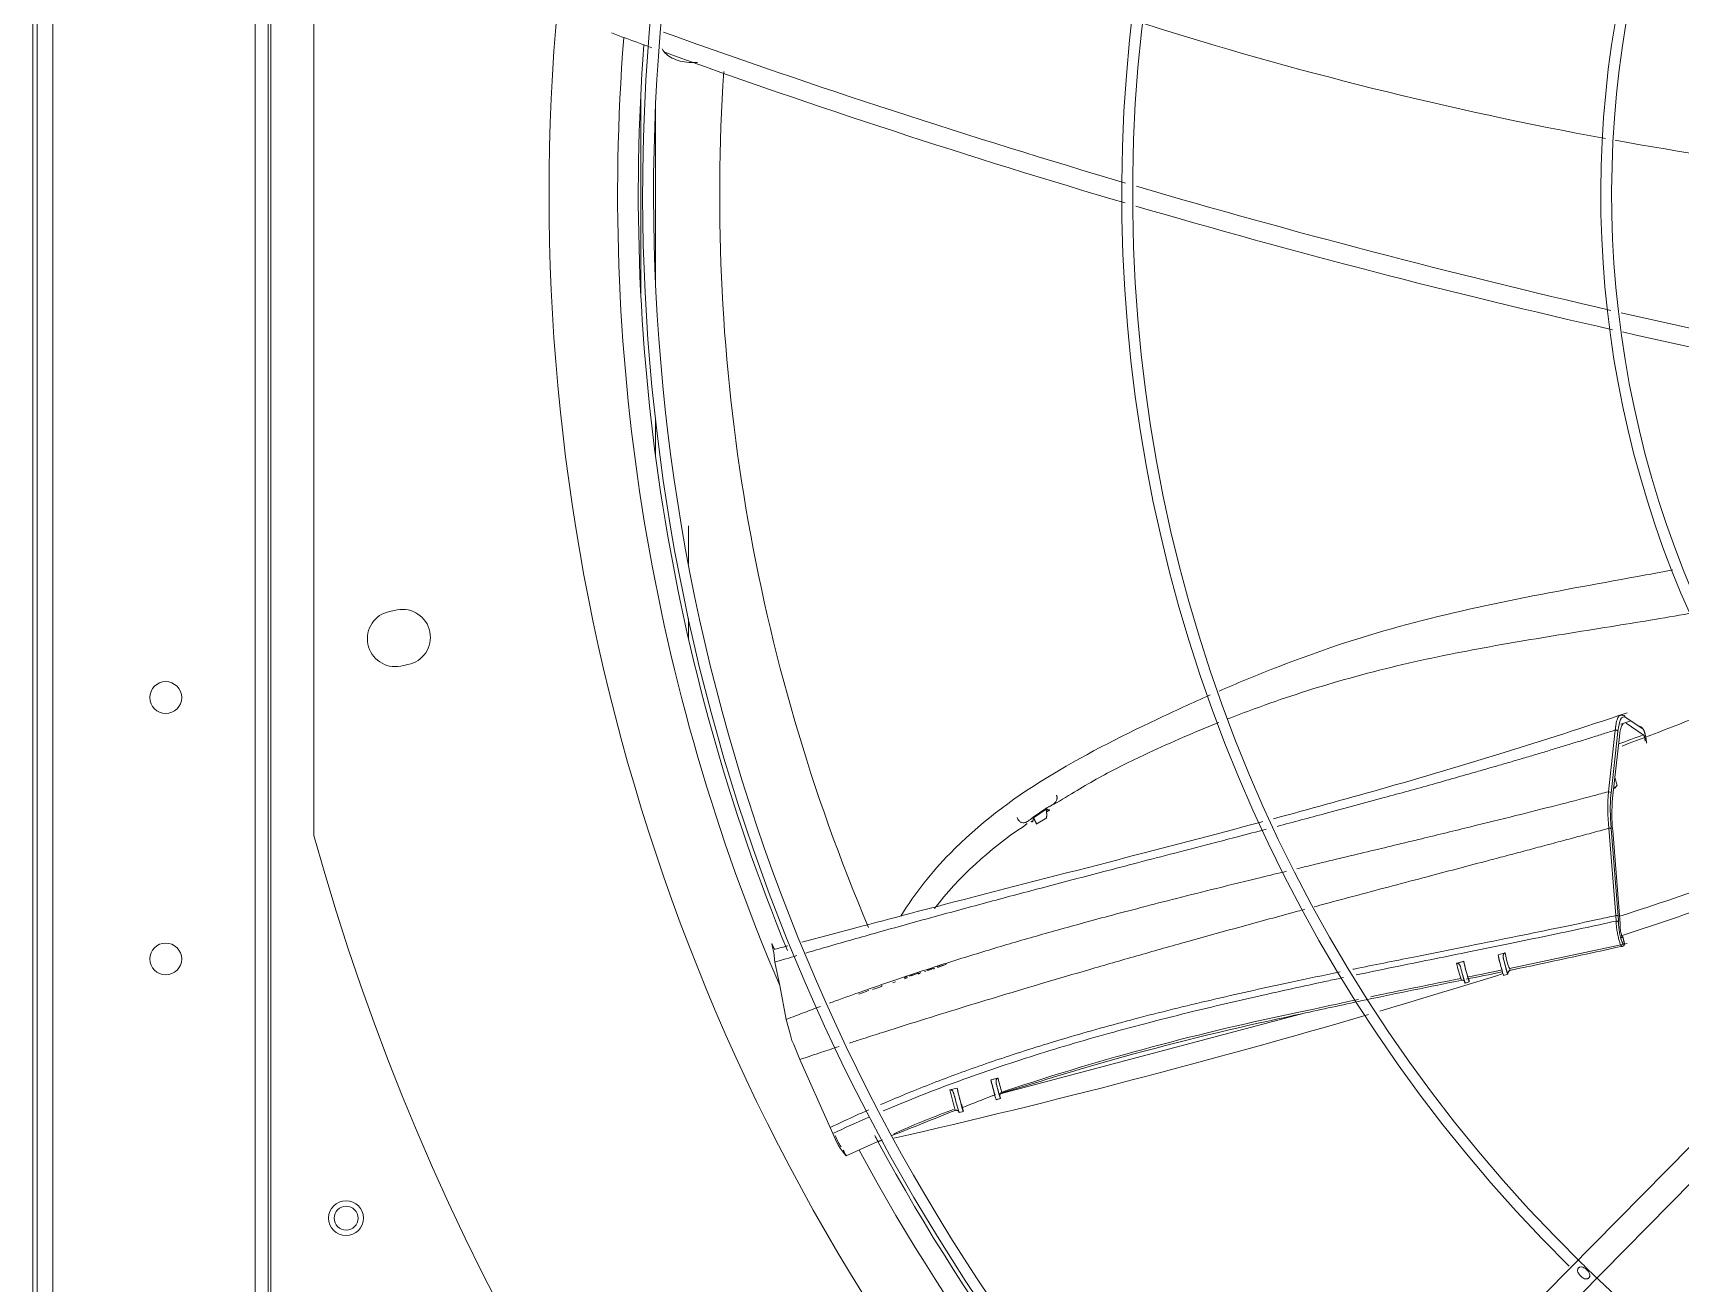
# Model space of a CAD drawing. Header units: millimetres. Extents: x 113490 to 142599, y -20467 to 115.
# Drawn here: x 123554.2 to 123932.5, y -10538.9 to -10251.9 of the extents above; entities that cross this region are included whole.
import ezdxf

# ---------------------------------------------------------------- set-up
doc = ezdxf.new("R2010")
doc.units = ezdxf.units.MM
doc.layers.add('DV3_0', color=7, linetype='Continuous')

msp = doc.modelspace()

# ---------------------------------------------------------------- linework, layer by layer
at = {"layer": 'DV3_0', "color": 7, "linetype": 'Continuous', "lineweight": 15}
for p, q in [((123554.24, -11906.49), (123554.24, -9742.49)), ((123555.24, -11906.49), (123555.24, -9742.49)), ((123605.24, -11847.85), (123605.24, -9857.26)), ((123608.24, -11847.85), (123608.24, -9857.26)), ((123618.74, -10141.82), (123618.74, -10436.16)), ((124136.2, -10303.23), (123802.6, -10641.53)), ((123803.45, -10649.21), (124141.11, -10306.79)), ((123704.75, -10373.84), (123704.75, -10365.07)), ((123637.85, -10384.38), (123636.19, -10384.72)), ((123704.75, -10390.9), (123704.75, -10386.32)), ((123638.68, -10397.27), (123640.35, -10396.94)), ((123921.13, -10409.84), (123918.84, -10410.58)), ((123919.85, -10408.98), (123923.64, -10411.54)), ((123923.97, -10413.07), (123920.04, -10410.39)), ((123923.45, -10411.22), (123923.45, -10411.22)), ((123918.54, -10413.4), (123916.96, -10427.62)), ((123917.98, -10424.66), (123917.49, -10422.83)), ((123786.82, -10429.95), (123783.93, -10431.95)), ((123788.59, -10429.06), (123789.98, -10428.25)), ((123781.6, -10434.13), (123782.57, -10433.37)), ((123783.93, -10431.95), (123784, -10432.09)), ((123784.63, -10433.58), (123787.05, -10432.1)), ((123916.98, -10435.04), (123918.7, -10456.45)), ((123723.88, -10460.96), (123724.52, -10462.29)), ((123737.72, -10458.82), (123730.81, -10460.64)), ((123893.29, -10466.66), (123920.31, -10460.98)), ((123919.67, -10460.96), (123919.3, -10459.37)), ((123724.33, -10463.02), (123724.62, -10465.21)), ((123724.62, -10462.27), (123724.52, -10462.29)), ((123727.59, -10461.49), (123726.4, -10461.81)), ((123881.82, -10465.28), (123882.79, -10465.04)), ((123882.8, -10465.09), (123881.82, -10465.28)), ((123882.8, -10465.09), (123882.79, -10465.04)), ((123890.66, -10463.53), (123892.28, -10463.08)), ((123724.62, -10465.21), (123725.71, -10470.62)), ((123754.91, -10468.6), (123754.29, -10468.8)), ((123754.36, -10469.06), (123754.98, -10468.86)), ((123754.98, -10468.86), (123754.85, -10468.4)), ((123757.13, -10467.88), (123755.47, -10468.42)), ((123757.14, -10467.93), (123755.89, -10468.34)), ((123757.47, -10467.73), (123757.13, -10467.88)), ((123757.41, -10467.81), (123757.14, -10467.93)), ((123757.6, -10467.67), (123757.41, -10467.81)), ((123757.54, -10467.99), (123757.8, -10467.84)), ((123757.8, -10467.84), (123758.04, -10467.61)), ((123758.94, -10467.32), (123759.26, -10467.37)), ((123759.98, -10466.97), (123759.49, -10467.09)), ((123759.94, -10467.08), (123759.58, -10467.16)), ((123760.21, -10466.99), (123759.94, -10467.08)), ((123760.26, -10466.88), (123759.98, -10466.97)), ((123760.55, -10466.85), (123760.21, -10466.99)), ((123760.67, -10466.71), (123760.26, -10466.88)), ((123760.74, -10466.71), (123760.55, -10466.85)), ((123760.85, -10466.57), (123760.74, -10466.71)), ((123761, -10466.82), (123761.24, -10466.59)), ((123761.9, -10466.24), (123762, -10466.35)), ((123762, -10466.35), (123762.32, -10466.4)), ((123762.41, -10466.19), (123762.24, -10466.13)), ((123762.55, -10466.12), (123762.28, -10466.14)), ((123763.05, -10466), (123762.55, -10466.12)), ((123763, -10466.11), (123762.64, -10466.19)), ((123763.28, -10466.03), (123763, -10466.11)), ((123763.32, -10465.91), (123763.05, -10466)), ((123763.61, -10465.88), (123763.28, -10466.03)), ((123763.73, -10465.75), (123763.32, -10465.91)), ((123763.8, -10465.75), (123763.61, -10465.88)), ((123763.99, -10465.59), (123763.73, -10465.75)), ((123881.13, -10465.47), (123881.82, -10465.28)), ((123891.93, -10468.26), (123892.9, -10468.01)), ((123725.71, -10470.62), (123727.23, -10478.36)), ((123743.89, -10472.55), (123745.55, -10471.99)), ((123745.55, -10471.99), (123745.89, -10471.83)), ((123745.89, -10471.83), (123746.14, -10471.63)), ((123747.01, -10471.5), (123748.67, -10470.94)), ((123748.67, -10470.94), (123749.01, -10470.79)), ((123749.01, -10470.79), (123749.25, -10470.59)), ((123751.65, -10469.95), (123752.27, -10469.74)), ((123883.09, -10470.02), (123884.06, -10469.78)), ((123845.26, -10476.66), (123847.99, -10476.07)), ((123727.23, -10478.36), (123728.13, -10481.7)), ((123846.48, -10476.85), (123776.36, -10495.45)), ((123728.13, -10481.7), (123728.46, -10483.25)), ((123728.46, -10483.25), (123728.97, -10484.15)), ((123728.97, -10484.15), (123730.34, -10487.58)), ((123730.34, -10487.58), (123737.31, -10503.2)), ((123764.79, -10494.51), (123766.44, -10494.14)), ((123774.21, -10492.27), (123775.74, -10491.88)), ((123774.21, -10492.27), (123775.86, -10491.89)), ((123776.42, -10495.2), (123777.82, -10494.7)), ((123764.99, -10499.31), (123765.65, -10499.08)), ((123767.87, -10499.39), (123767.66, -10498.6)), ((123774.63, -10495.88), (123775.09, -10495.73)), ((123775.16, -10495.74), (123774.63, -10495.88)), ((123775.44, -10496.8), (123776.41, -10496.56)), ((123775.45, -10496.77), (123776.41, -10496.53)), ((123776.41, -10496.53), (123776.32, -10496.17)), ((123766.91, -10499.73), (123766.89, -10499.64)), ((123766.91, -10499.76), (123767.88, -10499.52)), ((123737.31, -10503.2), (123737.91, -10504.57)), ((123741.01, -10509.72), (123748.28, -10506.43)), ((123749.24, -10506.1), (123749.18, -10506.02))]:
    msp.add_line(p, q, dxfattribs=at)
at = {"layer": 'DV3_0', "color": 7, "linetype": 'Continuous', "lineweight": 20}
for p, q in [((123558.84, -11903.49), (123558.84, -9745.49)), ((123608.84, -11862.07), (123608.84, -9845.59)), ((123693.84, -10312.52), (123693.84, -10265.47)), ((123697.16, -10308.64), (123697.16, -10269.34)), ((123697.16, -10348.76), (123697.16, -10340.56)), ((123916.02, -10426.11), (123917.58, -10411.96)), ((123916.62, -10426.45), (123918.19, -10412.28)), ((123786.9, -10430.09), (123784, -10432.09)), ((123917.71, -10454.54), (123916.11, -10434.5)), ((123918.24, -10454.65), (123916.64, -10434.61)), ((123917.75, -10455.8), (123917.71, -10454.54)), ((123919.67, -10461), (123919.34, -10459.58))]:
    msp.add_line(p, q, dxfattribs=at)
at = {"layer": 'DV3_0', "color": 7, "linetype": 'Continuous', "lineweight": 15}
for centre, radius in [((123584.74, -10404.49), 3.65), ((123584.74, -10464.49), 3.65), ((123626.13, -10523.99), 4), ((123626.15, -10523.99), 2.75)]:
    msp.add_circle(centre, radius, dxfattribs=at)
for centre, radius, start, end in [((124150.24, -10288.99), 477.5, 136.9802, 223.0198), ((124150.24, -10288.99), 456, 136.2282, 225.3442), ((124150.24, -10288.99), 453.5, 135.9912, 225.5589), ((124150.24, -10288.99), 343.5, 135.6595, 225.6229), ((124150.24, -10288.99), 346, 136.506, 225.3203), ((125250.25, -8898.73), 1840.9, 220.96503, 227.76772), ((124150.24, -10288.99), 236, 136.9648, 225.2631), ((124150.24, -10288.99), 233.5, 136.5342, 225.7814), ((124324, -8524.72), 1840.9, 249.75902, 250.0659), ((124348.03, -8443.29), 1921.39, 250.25788, 253.58726), ((124072.5, -9418.2), 872.25, 252.43948, 259.62023), ((124150.24, -10288.99), 457, 175.6931, 202.3224), ((124324, -8524.72), 1840.9, 250.1557, 253.62673), ((124072.5, -9418.2), 872.25, 259.76861, 265.86893), ((124348.03, -8443.29), 1921.39, 253.66402, 257.02308), ((124324, -8524.72), 1840.9, 253.70468, 257.22546), ((124348.03, -8443.29), 1921.39, 257.09501, 260.12283), ((124324, -8524.72), 1840.9, 257.29812, 260.49472), ((123637.43, -10390.99), 6.4, 101.25, 281.25), ((123639.1, -10390.66), 6.4, 281.25, 101.25), ((123614.11, -9598.83), 871.89, 290.47901, 292.33228), ((123578.74, -9495.14), 980.7, 290.2634, 290.61082), ((123776.32, -10436.47), 12.36, 31.0863, 31.8376), ((123956.03, -10431.21), 39.24, 174.7559, 185.6061), ((123829.21, -10506.14), 86.33, 123.4772, 141.9595), ((124150.24, -10288.99), 551.5, 195.4775, 254.5225), ((123319.22, -8630.77), 1919.9, 288.19223, 289.74418), ((123339.8, -8701.02), 1851.09, 288.2319, 289.91843), ((123919.18, -10461.07), 0.5, 330.9289, 12.9262), ((123905.25, -10460.88), 22.84, 190.619, 201.0388), ((123914.4, -10458.93), 24.19, 190.9795, 199.6375), ((123908.1, -10460.62), 16.01, 188.8273, 200.2081), ((123503.02, -8580.69), 1926.37, 281.69945, 282.47942), ((123339.8, -8701.02), 1851.09, 286.43453, 287.35195), ((123906.62, -10460.1), 26.05, 191.8874, 200.9495), ((123503.02, -8580.69), 1926.37, 281.38636, 281.63535), ((123735.24, -9734.57), 748.94, 281.43776, 282.05045), ((123893.61, -10467.8), 0.682, 100.6555, 179.6082), ((124185.75, -12015.93), 1576.47, 101.10452, 101.8727), ((123882.34, -10470.1), 0.775, 14.577, 74.918), ((123424, -8477.27), 2043.73, 281.93018, 282.32762), ((124185.75, -12015.93), 1576.47, 101.97651, 102.37149), ((123339.8, -8701.02), 1851.09, 282.86339, 286.35055), ((123962.64, -11050.51), 585.73, 101.56002, 108.39319), ((123627.84, -9504.34), 996.79, 282.07121, 282.67051), ((121942.22, -4404.5), 6361.01, 286.762242, 286.955844), ((123821.45, -10482.68), 57.87, 191.8004, 196.6527), ((123827.19, -10479.91), 62.39, 193.1783, 197.4298), ((123835.98, -10477.14), 63.6, 193.7672, 196.9844), ((123775.82, -10491.68), 0.217, 249.4082, 281.2988), ((123777.01, -10496.18), 0.98, 106.1831, 132.1162), ((123815.06, -10483.98), 50.66, 193.4884, 198.1214), ((124111.63, -11367.16), 934.19, 111.14595, 111.60499), ((123777.43, -10495.87), 1.15, 158.6355, 195.001), ((122641.24, -7694.95), 3021.46, 291.55519, 291.85481), ((123817.17, -10645.99), 155.68, 109.5835, 114.8149), ((123753.43, -10498.72), 16.59, 200.6412, 221.5271), ((123748.11, -10501.73), 10.18, 198.7545, 215.5358), ((124150.24, -10288.99), 457, 208.4298, 225.4011), ((124150.24, -10288.99), 464.96, 208.158, 208.3412), ((124150.24, -10288.99), 343.5, 225.9212, 315.6512), ((124150.24, -10288.99), 343.5, 225.6229, 225.9212)]:
    msp.add_arc(centre, radius, start, end, dxfattribs=at)
at = {"layer": 'DV3_0', "color": 7, "linetype": 'Continuous', "lineweight": 20}
for centre, radius, start, end in [((124150.24, -10288.99), 461.75, 175.5375, 203.1631), ((124141.56, -10289.32), 429.63, 176.1966, 203.0131), ((123961.26, -10429.81), 45.39, 175.3182, 185.9265), ((123898.38, -10456.28), 19.93, 0.7189, 4.7029), ((123929.95, -10455.44), 39.1, 193.4878, 198.6422), ((123915.8, -10458.61), 34.61, 193.3187, 199.0477), ((123908.1, -10460.62), 16.01, 200.2081, 203.8309), ((124792.95, -14954.12), 4576.28, 101.47805, 101.75882), ((123986.85, -11152.32), 689.87, 102.60617, 105.9473), ((123816.93, -10482.88), 42.73, 194.0223, 198.1249), ((123831.62, -10479.05), 57.22, 192.9705, 196.4331), ((124148.82, -10290.4), 455.08, 208.1401, 208.34), ((124150.24, -10288.99), 461.75, 208.3699, 225.4011)]:
    msp.add_arc(centre, radius, start, end, dxfattribs=at)
for centre, major_axis, ratio, start_param, end_param in [((123917.71, -10412.35), (-0.498, 0.049), 0.805706, 3.450205, 5.061922), ((123921.94, -10425.51), (2.47, -16.6), 0.179754, 3.019318, 3.763452), ((123919.37, -10409.06), (-0.218, -0.45), 0.976139, 2.165143, 3.931409), ((123923.02, -10406.26), (0.83, -5.36), 0.179908, -0.200081, -0.039458), ((123916.13, -10426.52), (-0.496, 0.063), 0.833159, 3.472934, 5.046604), ((123917.76, -10454.72), (-0.498, -0.04), 0.37387, 3.336805, 4.768335), ((123917.82, -10456.11), (-0.5, -0.005), 0.617283, 3.372309, 4.844377), ((123919.18, -10461.07), (-0.437, 0.243), 0.958352, 3.141576, 3.823082), ((123919.18, -10461.07), (-0.487, -0.112), 0.366919, 2.946969, 3.140847), ((123882.44, -10470.03), (0.698, 0.05), 0.984426, 1.359553, 1.70257)]:
    msp.add_ellipse(centre, major_axis=major_axis, ratio=ratio, start_param=start_param, end_param=end_param, dxfattribs=at)
at = {"layer": 'DV3_0', "color": 7, "linetype": 'Continuous', "lineweight": 15}
for centre, major_axis, ratio, start_param, end_param in [((123923.16, -10411.62), (-0.319, -0.385), 0.964026, 2.39814, 4.055708), ((122638.16, -10939.67), (1052.8, 567.59), 0.529579, -0.151955, -0.148725), ((123919.18, -10461.07), (-0.437, 0.243), 0.958352, 2.27676, 3.141576), ((123883.32, -10466.87), (-0.74, 2.91), 0.031385, 0.880663, 3.86689), ((123891.19, -10465.35), (-0.74, 2.91), 0.031385, 0.886622, 3.141596), ((123892.16, -10465.11), (-0.74, 2.91), 0.031385, 1.37262, 3.36681), ((123882.36, -10467.12), (-0.74, 2.91), 0.031385, 1.377637, 3.141593), ((123767.07, -10496.32), (-0.81, 3.2), 0.031385, 0.813261, 3.41258), ((123774.7, -10493.89), (-0.74, 2.91), 0.031385, 0.97146, 3.141593), ((123775.67, -10493.65), (-0.74, 2.91), 0.031385, 1.418641, 3.277547), ((123766.1, -10496.56), (-0.81, 3.2), 0.031385, 1.319686, 3.141593)]:
    msp.add_ellipse(centre, major_axis=major_axis, ratio=ratio, start_param=start_param, end_param=end_param, dxfattribs=at)
for points, knots in [([(123706.85, -10258.71), (123706.21, -10258.76), (123705.57, -10258.76), (123703.5, -10258.61), (123702.14, -10258.26), (123699.94, -10257.17), (123699.1, -10256.42), (123698.71, -10255.59)], [0.3920382, 0.3920382, 0.3920382, 0.3920382, 0.5, 0.5, 0.75, 0.75, 1, 1, 1, 1]), ([(123930.81, -10375.21), (123928.72, -10375.6), (123926.64, -10375.98), (123914.59, -10378.17), (123904.71, -10379.94), (123885.18, -10383.88), (123875.56, -10386.04), (123856.8, -10391.32), (123847.68, -10394.47), (123834.67, -10399.59), (123830.63, -10401.26), (123826.63, -10403)], [0.0988758, 0.0988758, 0.0988758, 0.0988758, 0.125, 0.125, 0.25, 0.25, 0.375, 0.375, 0.5, 0.5, 0.5569003, 0.5569003, 0.5569003, 0.5569003]), ([(123828.56, -10409.41), (123830.58, -10408.62), (123838.98, -10405.44), (123854.51, -10400.34), (123875.31, -10395.23), (123896.65, -10391.37), (123916.6, -10388.2), (123929.74, -10386.07), (123935.58, -10385.01)], [0.2428611, 0.2428611, 0.2428611, 0.2428611, 0.2795611, 0.3948142, 0.5195556, 0.6421753, 0.7617357, 0.8637565, 0.8637565, 0.8637565, 0.8637565]), ([(123824.59, -10403.9), (123820.48, -10405.71), (123816.4, -10407.58), (123803.63, -10413.63), (123794.98, -10417.98), (123778.82, -10427.96), (123771.3, -10433.6), (123760.6, -10444.6), (123756.8, -10449.37), (123753.54, -10454.66)], [0.5665409, 0.5665409, 0.5665409, 0.5665409, 0.625, 0.625, 0.75, 0.75, 0.875, 0.875, 0.9567536, 0.9567536, 0.9567536, 0.9567536]), ([(123920.28, -10408.01), (123909.96, -10411.42), (123892.49, -10417.17), (123864.86, -10425.26), (123847.2, -10430.13), (123839.12, -10432.31)], [0, 0, 0, 0, 0.1564497, 0.3139341, 0.4468591, 0.4468591, 0.4468591, 0.4468591]), ([(123789.98, -10428.25), (123793.72, -10425.96), (123799.86, -10422.23), (123809.65, -10417.5), (123818.4, -10413.55), (123823.81, -10411.3), (123826.56, -10410.2)], [0, 0, 0, 0, 0.0674341, 0.1313492, 0.1805317, 0.2307038, 0.2307038, 0.2307038, 0.2307038]), ([(123919.58, -10410.36), (123919.56, -10410.37), (123919.47, -10410.41), (123919.3, -10410.55), (123919.1, -10410.86), (123918.92, -10411.31), (123918.79, -10411.75), (123918.71, -10412.16), (123918.65, -10412.47), (123918.59, -10412.89), (123918.56, -10413.22), (123918.54, -10413.4)], [0.2206589, 0.2206589, 0.2206589, 0.2206589, 0.2457421, 0.3663177, 0.4945423, 0.6134411, 0.7461812, 0.7911285, 0.8485935, 0.918337, 1, 1, 1, 1]), ([(123918.7, -10408.55), (123918.72, -10408.54), (123918.8, -10408.51), (123918.92, -10408.5), (123919.06, -10408.52), (123919.16, -10408.57), (123919.21, -10408.59)], [0.7789943, 0.7789943, 0.7789943, 0.7789943, 0.8174029, 0.8795263, 0.9404048, 1, 1, 1, 1]), ([(123923.81, -10411.62), (123923.83, -10411.63), (123923.88, -10411.64), (123923.95, -10411.7), (123924.02, -10411.8), (123924.08, -10411.92), (123924.15, -10412.06), (123924.21, -10412.2), (123924.26, -10412.35), (123924.3, -10412.5), (123924.35, -10412.64), (123924.39, -10412.78), (123924.43, -10412.94), (123924.47, -10413.13), (123924.52, -10413.34), (123924.57, -10413.59), (123924.61, -10413.85), (123924.66, -10414.12), (123924.7, -10414.38), (123924.73, -10414.66), (123924.75, -10414.84), (123924.76, -10414.94)], [0, 0, 0, 0, 0.070656, 0.138985, 0.205034, 0.267514, 0.324952, 0.376491, 0.422024, 0.462559, 0.49991, 0.536192, 0.5739, 0.615856, 0.664062, 0.718193, 0.775155, 0.831278, 0.884322, 0.938551, 1, 1, 1, 1]), ([(123924.45, -10414.52), (123924.44, -10414.47), (123924.43, -10414.37), (123924.41, -10414.23), (123924.39, -10414.08), (123924.37, -10413.95), (123924.34, -10413.77), (123924.29, -10413.57), (123924.23, -10413.35), (123924.18, -10413.22), (123924.13, -10413.13), (123924.1, -10413.08), (123924.06, -10413.05), (123924.03, -10413.03), (123924, -10413.04), (123923.98, -10413.06), (123923.97, -10413.07)], [0, 0, 0, 0, 0.061484, 0.120759, 0.17791, 0.233099, 0.286578, 0.387652, 0.494958, 0.599985, 0.656741, 0.717347, 0.789284, 0.851454, 0.928238, 1, 1, 1, 1]), ([(123789.28, -10426.89), (123789.3, -10426.94), (123789.32, -10427.03), (123789.35, -10427.16), (123789.38, -10427.29), (123789.39, -10427.41), (123789.39, -10427.53), (123789.39, -10427.64), (123789.38, -10427.8), (123789.33, -10428.01), (123789.19, -10428.3), (123788.94, -10428.63), (123788.53, -10428.99), (123788.11, -10429.26), (123787.74, -10429.46), (123787.48, -10429.59), (123787.27, -10429.69), (123787.11, -10429.77), (123787.03, -10429.81), (123786.96, -10429.85), (123786.88, -10429.9), (123786.84, -10429.93), (123786.82, -10429.95)], [0, 0, 0, 0, 0.032328, 0.063073, 0.092245, 0.119888, 0.146068, 0.170876, 0.194414, 0.256978, 0.319523, 0.419318, 0.545451, 0.702088, 0.765789, 0.831971, 0.904287, 0.924636, 0.944337, 0.963782, 0.98257, 1, 1, 1, 1]), ([(123917.96, -10424.58), (123917.98, -10424.67), (123917.9, -10424.83), (123917.62, -10425.03), (123917.43, -10425.1), (123917.32, -10425.14)], [0.5009267, 0.5009267, 0.5009267, 0.5009267, 0.7479007, 0.8535179, 1, 1, 1, 1]), ([(123917.34, -10425.1), (123917.37, -10425.09), (123917.44, -10425.07), (123917.53, -10425.07), (123917.58, -10425.09), (123917.61, -10425.11), (123917.62, -10425.13), (123917.63, -10425.16), (123917.61, -10425.19), (123917.58, -10425.24), (123917.5, -10425.29), (123917.43, -10425.32), (123917.4, -10425.33)], [0, 0, 0, 0, 0.124634, 0.249634, 0.374563, 0.424786, 0.500012, 0.562745, 0.625486, 0.750415, 0.875412, 1, 1, 1, 1]), ([(123786.9, -10430.09), (123786.91, -10430.16), (123786.93, -10430.31), (123786.96, -10430.52), (123786.98, -10430.73), (123787, -10430.92), (123787.02, -10431.11), (123787.03, -10431.29), (123787.03, -10431.46), (123787.03, -10431.61), (123787.02, -10431.75), (123787, -10431.88), (123786.98, -10431.99), (123786.95, -10432.08), (123786.91, -10432.16), (123786.86, -10432.22), (123786.82, -10432.24), (123786.8, -10432.25)], [0, 0, 0, 0, 0.0319985, 0.0644103, 0.0972083, 0.1303695, 0.1638756, 0.1977141, 0.2318782, 0.2663682, 0.3011914, 0.3363627, 0.3719057, 0.4078521, 0.444243, 0.4811279, 0.5185658, 0.5185658, 0.5185658, 0.5185658]), ([(123787.51, -10430.17), (123787.55, -10430.21), (123787.61, -10430.29), (123787.65, -10430.41), (123787.6, -10430.44), (123787.46, -10430.37), (123787.32, -10430.27), (123787.17, -10430.15), (123787.05, -10430.07), (123786.98, -10430.05), (123786.93, -10430.06), (123786.91, -10430.08), (123786.9, -10430.09)], [0, 0, 0, 0, 0.126378, 0.21914, 0.466092, 0.602057, 0.745168, 0.891066, 0.957479, 0.981985, 0.99081, 1, 1, 1, 1]), ([(123787.51, -10430.17), (123787.51, -10430.2), (123787.5, -10430.26), (123787.48, -10430.34), (123787.46, -10430.4), (123787.43, -10430.46), (123787.4, -10430.51), (123787.37, -10430.55), (123787.33, -10430.58), (123787.29, -10430.6), (123787.25, -10430.61), (123787.2, -10430.62), (123787.15, -10430.61), (123787.1, -10430.6), (123787.04, -10430.57), (123786.99, -10430.55), (123786.96, -10430.53)], [0, 0, 0, 0, 0.0396478, 0.0788683, 0.1176969, 0.1561688, 0.1943187, 0.232181, 0.2697894, 0.3071769, 0.3443762, 0.3814187, 0.4183352, 0.4551558, 0.4919094, 0.5415641, 0.5415641, 0.5415641, 0.5415641]), ([(123836.61, -10432.98), (123835.79, -10433.21), (123823.99, -10436.37), (123799.71, -10442.7), (123766.78, -10451.09), (123747.15, -10456.31), (123737.72, -10458.82)], [0.4606216, 0.4606216, 0.4606216, 0.4606216, 0.474258, 0.6546603, 0.8594124, 1, 1, 1, 1]), ([(123783.93, -10431.95), (123783.87, -10431.99), (123783.72, -10432.1), (123783.42, -10432.34), (123783.05, -10432.65), (123782.51, -10433.01), (123781.9, -10433.31), (123781.19, -10433.26), (123780.57, -10432.79), (123780.35, -10432.3), (123780.22, -10432)], [0, 0, 0, 0, 0.04318, 0.110156, 0.237581, 0.354066, 0.528948, 0.673893, 0.807982, 1, 1, 1, 1]), ([(123784, -10432.09), (123783.99, -10432.1), (123783.96, -10432.14), (123783.95, -10432.19), (123783.93, -10432.27), (123783.92, -10432.36), (123783.9, -10432.49), (123783.88, -10432.67), (123783.82, -10432.85), (123783.73, -10433.02), (123783.57, -10433.1), (123783.48, -10432.94), (123783.44, -10432.87)], [0, 0, 0, 0, 0.012152, 0.036167, 0.072819, 0.121928, 0.182541, 0.276734, 0.444448, 0.565014, 0.79299, 1, 1, 1, 1]), ([(123783.44, -10432.87), (123783.44, -10432.87), (123783.45, -10432.89), (123783.47, -10432.92), (123783.49, -10432.94), (123783.51, -10432.97), (123783.52, -10432.99), (123783.53, -10432.99)], [0, 0, 0, 0, 0.0162808, 0.0362064, 0.0597339, 0.0868175, 0.1174109, 0.1174109, 0.1174109, 0.1174109]), ([(123784, -10432.09), (123784.02, -10432.15), (123784.08, -10432.27), (123784.16, -10432.43), (123784.23, -10432.58), (123784.3, -10432.72), (123784.36, -10432.84), (123784.42, -10432.96), (123784.48, -10433.07), (123784.53, -10433.16), (123784.57, -10433.24), (123784.61, -10433.31), (123784.65, -10433.37), (123784.68, -10433.42), (123784.71, -10433.45), (123784.73, -10433.48), (123784.75, -10433.49), (123784.76, -10433.49), (123784.77, -10433.49), (123784.77, -10433.49)], [0, 0, 0, 0, 0.0318903, 0.0633931, 0.0945091, 0.1252398, 0.1555879, 0.1855574, 0.2151535, 0.2443828, 0.2732533, 0.3017752, 0.3299622, 0.3578293, 0.3853906, 0.4126604, 0.4396522, 0.4663794, 0.4748855, 0.4748855, 0.4748855, 0.4748855]), ([(123918.7, -10456.45), (123918.69, -10456.47), (123918.69, -10456.52), (123918.68, -10456.6), (123918.67, -10456.7), (123918.67, -10456.87), (123918.68, -10457.07), (123918.69, -10457.33), (123918.72, -10457.59), (123918.77, -10457.96), (123918.85, -10458.42), (123918.97, -10458.92), (123919.08, -10459.24), (123919.17, -10459.43), (123919.22, -10459.51), (123919.26, -10459.55), (123919.29, -10459.57), (123919.32, -10459.58), (123919.34, -10459.58), (123919.34, -10459.58)], [0, 0, 0, 0, 0.024695, 0.053782, 0.087879, 0.127694, 0.203988, 0.253847, 0.318526, 0.37839, 0.501334, 0.62403, 0.747508, 0.806312, 0.8729, 0.899948, 0.936287, 0.974327, 1, 1, 1, 1]), ([(123919.34, -10459.58), (123919.35, -10459.57), (123919.35, -10459.57), (123919.35, -10459.57), (123919.33, -10459.56), (123919.3, -10459.55), (123919.23, -10459.54), (123919.15, -10459.53), (123919.05, -10459.54), (123918.95, -10459.55), (123918.88, -10459.56), (123918.84, -10459.57)], [0, 0, 0, 0, 0.087092, 0.172213, 0.257026, 0.380631, 0.50268, 0.627614, 0.750237, 0.875771, 1, 1, 1, 1]), ([(123891.93, -10464.56), (123891.91, -10464.51), (123891.89, -10464.41), (123891.86, -10464.26), (123891.85, -10464.13), (123891.83, -10464), (123891.83, -10463.83), (123891.84, -10463.65), (123891.9, -10463.45), (123891.97, -10463.3), (123892.07, -10463.19), (123892.17, -10463.12), (123892.24, -10463.09), (123892.28, -10463.08)], [0, 0, 0, 0, 0.088851, 0.173568, 0.254282, 0.331144, 0.404329, 0.55088, 0.680167, 0.780153, 0.868435, 0.936175, 1, 1, 1, 1]), ([(123919.29, -10461.55), (123919.28, -10461.56), (123919.27, -10461.59), (123919.24, -10461.62), (123919.22, -10461.64), (123919.2, -10461.66), (123919.17, -10461.67), (123919.15, -10461.67), (123919.1, -10461.65), (123919.02, -10461.6), (123918.94, -10461.49), (123918.91, -10461.42)], [0, 0, 0, 0, 0.0206902, 0.0405381, 0.0595432, 0.0777058, 0.0950265, 0.1115061, 0.1271451, 0.1930185, 0.2534069, 0.2534069, 0.2534069, 0.2534069]), ([(123881.13, -10465.47), (123881.15, -10465.46), (123881.19, -10465.45), (123881.25, -10465.45), (123881.3, -10465.45), (123881.39, -10465.46), (123881.51, -10465.5), (123881.64, -10465.6), (123881.78, -10465.74), (123881.89, -10465.92), (123881.98, -10466.12), (123882.06, -10466.34), (123882.1, -10466.5), (123882.12, -10466.58)], [0, 0, 0, 0, 0.032379, 0.064877, 0.098196, 0.132989, 0.220633, 0.319533, 0.44843, 0.594641, 0.718998, 0.853852, 1, 1, 1, 1]), ([(123893.48, -10467.08), (123893.46, -10467.08), (123893.42, -10467.09), (123893.35, -10467.12), (123893.2, -10467.2), (123893.07, -10467.35), (123892.98, -10467.52), (123892.93, -10467.66), (123892.91, -10467.77), (123892.9, -10467.87), (123892.9, -10467.91), (123892.9, -10467.94)], [0, 0, 0, 0, 0.0308, 0.062191, 0.13033, 0.312414, 0.440895, 0.587725, 0.713605, 0.850761, 1, 1, 1, 1]), ([(123764.79, -10494.51), (123764.81, -10494.51), (123764.85, -10494.5), (123764.91, -10494.5), (123764.97, -10494.51), (123765.06, -10494.53), (123765.17, -10494.58), (123765.31, -10494.69), (123765.44, -10494.85), (123765.55, -10495.05), (123765.65, -10495.28), (123765.73, -10495.52), (123765.78, -10495.7), (123765.8, -10495.79)], [0, 0, 0, 0, 0.029358, 0.059261, 0.090527, 0.123873, 0.209457, 0.309205, 0.438254, 0.585956, 0.712395, 0.850229, 1, 1, 1, 1]), ([(123775.47, -10493.23), (123775.46, -10493.18), (123775.43, -10493.08), (123775.41, -10492.94), (123775.39, -10492.8), (123775.39, -10492.64), (123775.4, -10492.46), (123775.43, -10492.28), (123775.49, -10492.14), (123775.57, -10492.03), (123775.65, -10491.94), (123775.71, -10491.9), (123775.74, -10491.88)], [0, 0, 0, 0, 0.101988, 0.199112, 0.29162, 0.379801, 0.524136, 0.654838, 0.75935, 0.85428, 0.929517, 1, 1, 1, 1]), ([(123766, -10499.26), (123766.02, -10499.25), (123766.05, -10499.24), (123766.11, -10499.23), (123766.16, -10499.22), (123766.24, -10499.22), (123766.34, -10499.23), (123766.51, -10499.27), (123766.67, -10499.37), (123766.79, -10499.49), (123766.85, -10499.58), (123766.87, -10499.62), (123766.89, -10499.64)], [0, 0, 0, 0, 0.050319, 0.100915, 0.151856, 0.203202, 0.306476, 0.420612, 0.688125, 0.841016, 0.929395, 1, 1, 1, 1]), ([(123748.28, -10506.43), (123748.31, -10506.42), (123748.38, -10506.39), (123748.47, -10506.36), (123748.56, -10506.32), (123748.68, -10506.28), (123748.82, -10506.23), (123748.97, -10506.19), (123749.1, -10506.15), (123749.19, -10506.13), (123749.23, -10506.11), (123749.24, -10506.1), (123749.24, -10506.1), (123749.24, -10506.1)], [0, 0, 0, 0, 0.062517, 0.125211, 0.188491, 0.252013, 0.379928, 0.50779, 0.633992, 0.757648, 0.879107, 0.939522, 1, 1, 1, 1]), ([(123911.51, -10537.71), (123911.47, -10537.75), (123911.38, -10537.84), (123911.14, -10537.95), (123910.74, -10537.99), (123910.31, -10537.81), (123909.92, -10537.55), (123909.61, -10537.27), (123909.33, -10536.97), (123909.06, -10536.6), (123908.87, -10536.18), (123908.9, -10535.78), (123909.01, -10535.54), (123909.09, -10535.45), (123909.13, -10535.41)], [0, 0, 0, 0, 0.040471, 0.081926, 0.180876, 0.319892, 0.408079, 0.503208, 0.597701, 0.68481, 0.821378, 0.918632, 0.959731, 1, 1, 1, 1]), ([(123909.13, -10535.41), (123909.18, -10535.37), (123909.27, -10535.28), (123909.51, -10535.17), (123909.9, -10535.13), (123910.34, -10535.31), (123910.72, -10535.58), (123911.03, -10535.85), (123911.32, -10536.16), (123911.59, -10536.53), (123911.77, -10536.95), (123911.74, -10537.34), (123911.63, -10537.58), (123911.55, -10537.67), (123911.51, -10537.71)], [0, 0, 0, 0, 0.040443, 0.081793, 0.180216, 0.319289, 0.407802, 0.503208, 0.598506, 0.68594, 0.822069, 0.918689, 0.959722, 1, 1, 1, 1])]:
    msp.add_open_spline(points, degree=3, knots=knots, dxfattribs=at)
at = {"layer": 'DV3_0', "color": 7, "linetype": 'Continuous', "lineweight": 20}
for points, knots in [([(123917.58, -10411.96), (123916.67, -10412.24), (123914.84, -10412.82), (123912.05, -10413.69), (123909.17, -10414.59), (123906.2, -10415.49), (123903.15, -10416.42), (123900.01, -10417.36), (123896.78, -10418.32), (123893.46, -10419.3), (123890.05, -10420.29), (123886.55, -10421.3), (123882.96, -10422.32), (123879.29, -10423.37), (123873.13, -10425.09), (123863.69, -10427.7), (123851.81, -10430.91), (123843.61, -10433.08), (123839.92, -10434.06)], [0, 0, 0, 0, 0.014183, 0.0288022, 0.0438596, 0.0593574, 0.0752979, 0.0916834, 0.108516, 0.1257975, 0.14353, 0.1617153, 0.1803553, 0.199452, 0.2190068, 0.2761651, 0.3462044, 0.4033553, 0.4033553, 0.4033553, 0.4033553]), ([(123917.58, -10411.96), (123917.58, -10411.88), (123917.59, -10411.74), (123917.61, -10411.55), (123917.63, -10411.39), (123917.65, -10411.25), (123917.66, -10411.15), (123917.69, -10410.93), (123917.74, -10410.64), (123917.84, -10410.13), (123917.97, -10409.61), (123918.17, -10409.11), (123918.39, -10408.76), (123918.58, -10408.6), (123918.68, -10408.56), (123918.7, -10408.55)], [0, 0, 0, 0, 0.0298431, 0.0562608, 0.079214, 0.0986714, 0.1146082, 0.1270052, 0.1941541, 0.2536274, 0.3863546, 0.5051986, 0.6334618, 0.7540799, 0.7789943, 0.7789943, 0.7789943, 0.7789943]), ([(123916.02, -10426.11), (123914.82, -10426.43), (123910.82, -10427.49), (123903.72, -10429.33), (123894.39, -10431.68), (123884.1, -10434.23), (123872.76, -10436.99), (123860.58, -10439.92), (123851.01, -10442.22), (123845.6, -10443.52), (123844.45, -10443.8)], [0, 0, 0, 0, 0.0191542, 0.0640617, 0.113509, 0.1678338, 0.2276236, 0.293451, 0.3607122, 0.3789398, 0.3789398, 0.3789398, 0.3789398]), ([(123916.64, -10434.61), (123916.61, -10434.25), (123916.56, -10433.53), (123916.5, -10432.49), (123916.46, -10431.49), (123916.43, -10430.53), (123916.43, -10429.61), (123916.45, -10428.74), (123916.48, -10427.92), (123916.54, -10427.14), (123916.59, -10426.67), (123916.62, -10426.45)], [0, 0, 0, 0, 0.109418, 0.218488, 0.328111, 0.438, 0.54803, 0.65855, 0.771091, 0.885182, 1, 1, 1, 1]), ([(123837.44, -10434.71), (123835.24, -10435.29), (123831.35, -10436.31), (123824.36, -10438.13), (123816.7, -10440.12), (123808.17, -10442.34), (123798.21, -10444.94), (123786.84, -10447.92), (123773.75, -10451.4), (123760.94, -10454.87), (123750.51, -10457.76), (123742.46, -10460.04), (123736.96, -10461.61), (123733.35, -10462.66), (123731.68, -10463.14)], [0.4161929, 0.4161929, 0.4161929, 0.4161929, 0.4501907, 0.4764166, 0.5245765, 0.5686568, 0.6086149, 0.6787752, 0.7448018, 0.8115932, 0.8776529, 0.9069317, 0.9370804, 0.9632634, 0.9632634, 0.9632634, 0.9632634]), ([(123916.11, -10434.5), (123914.76, -10434.87), (123912.05, -10435.6), (123908, -10436.7), (123903.94, -10437.78), (123899.88, -10438.87), (123895.82, -10439.95), (123891.76, -10441.02), (123884.6, -10442.92), (123873.52, -10445.84), (123862.11, -10448.87), (123853.48, -10451.17), (123850.13, -10452.07), (123848.47, -10452.52)], [0, 0, 0, 0, 0.0217234, 0.0434514, 0.0651837, 0.0869197, 0.1086594, 0.1304026, 0.1521493, 0.2236007, 0.3082973, 0.3353966, 0.3621618, 0.3621618, 0.3621618, 0.3621618]), ([(123842.12, -10444.36), (123840.17, -10444.83), (123834.8, -10446.13), (123826.37, -10448.2), (123817.15, -10450.51), (123808.89, -10452.63), (123801.51, -10454.57), (123794.9, -10456.36), (123788.91, -10458.02), (123783.3, -10459.61), (123777.82, -10461.21), (123772.35, -10462.86), (123766.85, -10464.55), (123761.39, -10466.29), (123755.95, -10468.06), (123750.43, -10469.92), (123744.6, -10471.94), (123740.13, -10473.54), (123737.58, -10474.47), (123737.13, -10474.64)], [0.3911704, 0.3911704, 0.3911704, 0.3911704, 0.4219505, 0.4760424, 0.5241516, 0.5674854, 0.6062973, 0.6407511, 0.6718307, 0.7009715, 0.72961, 0.7586398, 0.7878647, 0.8169556, 0.8456389, 0.874599, 0.9053004, 0.9392274, 0.9465458, 0.9465458, 0.9465458, 0.9465458]), ([(123846.33, -10453.1), (123845.76, -10453.25), (123840.86, -10454.58), (123831.62, -10457.09), (123819.33, -10460.5), (123807.68, -10463.8), (123796.93, -10466.89), (123786.57, -10469.93), (123776.71, -10472.87), (123767.26, -10475.74), (123757.94, -10478.63), (123750.4, -10481.01), (123744.96, -10482.76), (123742.63, -10483.51), (123741.7, -10483.82)], [0.3735983, 0.3735983, 0.3735983, 0.3735983, 0.3827721, 0.4523653, 0.5223247, 0.580713, 0.6402671, 0.6958477, 0.7484166, 0.7999318, 0.8492257, 0.8999629, 0.9226776, 0.9379893, 0.9379893, 0.9379893, 0.9379893]), ([(123917.71, -10454.54), (123916.43, -10454.82), (123912.18, -10455.74), (123904.64, -10457.33), (123894.73, -10459.36), (123883.76, -10461.57), (123871.59, -10463.99), (123862.64, -10465.79), (123857.72, -10466.79), (123857.3, -10466.87)], [0, 0, 0, 0, 0.0210593, 0.0696993, 0.1235028, 0.183056, 0.2489584, 0.3224962, 0.3293416, 0.3293416, 0.3293416, 0.3293416]), ([(123917.75, -10455.8), (123915.22, -10456.35), (123909.98, -10457.5), (123901.87, -10459.2), (123893.26, -10460.98), (123881.88, -10463.3), (123870.1, -10465.68), (123861.36, -10467.49), (123858.1, -10468.17)], [0, 0, 0, 0, 0.0417012, 0.0860656, 0.1330959, 0.1827939, 0.2725774, 0.3260678, 0.3260678, 0.3260678, 0.3260678]), ([(123918.91, -10461.42), (123918.87, -10461.35), (123918.78, -10461.19), (123918.66, -10460.87), (123918.53, -10460.48), (123918.36, -10459.89), (123918.16, -10459.04), (123917.99, -10458.1), (123917.89, -10457.35), (123917.83, -10456.86), (123917.79, -10456.46), (123917.77, -10456.12), (123917.76, -10455.91), (123917.75, -10455.8)], [0.2534069, 0.2534069, 0.2534069, 0.2534069, 0.3175249, 0.3785502, 0.4412392, 0.5027172, 0.6254039, 0.7493043, 0.8107487, 0.8740286, 0.9140105, 0.9560016, 1, 1, 1, 1]), ([(123854.38, -10467.47), (123850.63, -10468.24), (123841.12, -10470.23), (123825.71, -10473.64), (123808.77, -10477.77), (123792.97, -10482.13), (123778.87, -10486.5), (123766.19, -10490.92), (123756.32, -10494.76), (123750.66, -10497.15), (123748.82, -10497.94)], [0.3452723, 0.3452723, 0.3452723, 0.3452723, 0.406586, 0.5009576, 0.5981454, 0.6857366, 0.7633916, 0.8342268, 0.9005803, 0.9325562, 0.9325562, 0.9325562, 0.9325562]), ([(123855.2, -10468.77), (123854.07, -10469.01), (123848.02, -10470.29), (123836.54, -10472.79), (123822.85, -10475.97), (123810.91, -10478.97), (123798.36, -10482.34), (123783.25, -10486.81), (123768.52, -10491.83), (123757.31, -10496.12), (123751.98, -10498.31), (123749.5, -10499.36)], [0.3419243, 0.3419243, 0.3419243, 0.3419243, 0.3606127, 0.4412254, 0.5306463, 0.5863802, 0.6389306, 0.739368, 0.8394667, 0.8887403, 0.9320126, 0.9320126, 0.9320126, 0.9320126]), ([(123735.11, -10475.38), (123733.87, -10475.84), (123731.24, -10476.83), (123728.61, -10477.83), (123727.23, -10478.36)], [0.95740736, 0.95740736, 0.95740736, 0.95740736, 0.97745289, 1, 1, 1, 1]), ([(123739.37, -10484.58), (123738.02, -10485.02), (123735.01, -10486.01), (123732, -10487.02), (123730.34, -10487.58)], [0.95067555, 0.95067555, 0.95067555, 0.95067555, 0.97269727, 1, 1, 1, 1]), ([(123746.14, -10499.11), (123745.26, -10499.51), (123742.3, -10500.83), (123739.36, -10502.21), (123737.31, -10503.2)], [0.94812441, 0.94812441, 0.94812441, 0.94812441, 0.96364208, 1, 1, 1, 1])]:
    msp.add_open_spline(points, degree=3, knots=knots, dxfattribs=at)
at = {"layer": 'DV3_0', "color": 7, "linetype": 'Continuous', "lineweight": 15}
msp.add_rational_spline([(123923.15, -10411.23), (123923.47, -10411.11), (123923.76, -10411.28), (123923.81, -10411.62)], [1.21852171348, 0.920082528787, 0.927331319704, 1.24026808623], degree=3, dxfattribs=at)
at = {"layer": 'DV3_0', "color": 7, "linetype": 'Continuous', "lineweight": 20}
msp.add_rational_spline([(123916.11, -10434.5), (123916.37, -10434.47), (123916.58, -10434.52), (123916.64, -10434.61)], [1.11446401249, 0.944538786466, 0.963807843942, 1.17227118492], degree=3, dxfattribs=at)
for points in [[(123919.67, -10461), (123919.65, -10461.03), (123919.61, -10461.08), (123919.55, -10461.11), (123919.48, -10461.1), (123919.41, -10461.05), (123919.33, -10460.96), (123919.25, -10460.83), (123919.17, -10460.67), (123919.08, -10460.47), (123919, -10460.24), (123918.92, -10459.99), (123918.83, -10459.7), (123918.75, -10459.4), (123918.68, -10459.08), (123918.61, -10458.74), (123918.55, -10458.39), (123918.49, -10458.04), (123918.44, -10457.68), (123918.39, -10457.33), (123918.36, -10456.98), (123918.33, -10456.65), (123918.31, -10456.33), (123918.31, -10456.13), (123918.31, -10456.03)], [(123727.59, -10461.48), (123726.6, -10461.74), (123725.61, -10462), (123724.62, -10462.27)], [(123729.67, -10463.73), (123727.99, -10464.22), (123726.31, -10464.72), (123724.62, -10465.21)], [(123746.19, -10500.8), (123743.42, -10502.03), (123740.66, -10503.3), (123737.91, -10504.57)]]:
    msp.add_open_spline(points, degree=3, dxfattribs=at)

doc.saveas('drawing.dxf')
